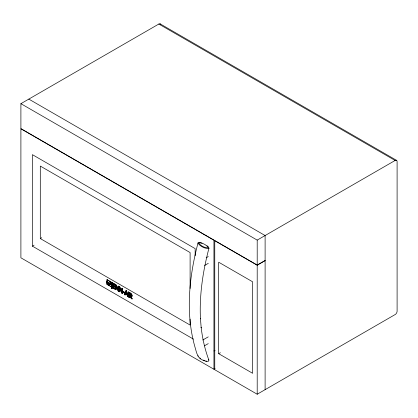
<?xml version="1.0" encoding="UTF-8"?>
<svg xmlns="http://www.w3.org/2000/svg" width="418" height="418" viewBox="0 0 418 418"><rect width="100%" height="100%" fill="white"/><g stroke="black" fill="none" stroke-linecap="round" stroke-linejoin="round"><path stroke-width="0.63" d="M106.867 284.052L107.034 279.794L111.261 282.281L111.345 286.811L106.982 284.423L107.175 279.715L111.402 282.197L111.486 286.727L107.311 284.538L107.008 283.968M131.289 295.855L131.231 294.685L129.899 293.619L129.899 295.453L131.43 295.777L131.043 295.954M111.34 287.48C111.872 286.999 110.859 288.76 112.217 288.148L112.452 282.929L111.867 282.589L111.69 287.532L112.008 286.941L111.867 282.589M112.332 288.08L112.076 288.232L112.588 287.432L112.594 282.845L112.008 282.505M131.769 296.555C132.71 294.836 130.787 293.196 129.308 292.657L129.308 297.412C131.106 299.178 129.418 292.866 129.899 297.752M131.91 296.477C132.83 296.158 131.372 292.511 129.308 292.657M202.119 243.114L199.015 242.435L198.027 242.9C189.03 277.176 185.148 314.117 195.41 348.575C196.653 353.137 197.86 358.56 202.944 360.191C204.7 360.865 206.727 361.852 208.608 361.131L208.875 360.081C204.904 349.521 202.432 338.455 201.147 327.257L201.194 327.843L200.421 318.255L200.462 318.829C199.287 295.003 202.923 271.178 208.963 248.177L208.488 247.001L207.025 245.706M126.502 292.239L126.758 293.922L125.703 293.311L126.367 291.701M125.703 293.311L126.194 292.213M128.201 296.608L126.638 290.954L126.1 290.646L124.407 294.58L125.034 294.941L125.63 293.723L127.109 294.575L127.563 296.237L128.201 296.608L127.422 296.32L126.967 294.659L125.489 293.807M125.034 294.941L125.63 293.723M124.407 294.58L126.1 290.646M108.847 284.219L109.971 284.653L108.257 284.041L108.988 284.109L109.835 282.824L110.535 282.625L111.512 283.242L110.77 283.446L110.138 284.548M108.596 284.167L109.244 283.947L110.373 282.605M109.657 284.762L111.465 283.232M109.312 283.874L108.758 284.172M123.979 292.809C125.442 292.182 122.171 290.489 122.767 292.109L123.979 292.809L124.459 292.276M110.681 283.54L111.371 283.122M111.371 283.326L110.133 282.693M208.963 248.177L208.645 248.511C204.705 248.694 200.52 246.458 198.08 243.417L198.027 242.9M265.111 260.471L257.201 265.038L20.9 128.608L20.9 103.674L158.824 24.04A2.795 1.615 -60 0 1 160.648 24.396M190.106 288.477L190.106 252.556L40.3 166.071L40.3 238.563L41.784 237.706M195.159 255.764L195.159 248.626L32.395 154.655L32.395 246.145L34.088 245.162M106.898 279.893L107.175 279.715M106.998 282.249L107.008 281.638L108.032 282.228L108.607 283.817L107.755 283.394L107.029 282.328M106.883 281.92L107.008 281.638M107.295 282.505L108.748 283.733L107.943 282.458M106.867 281.722L108.032 282.228M108.241 283.691L108.628 283.524M109.803 282.855L110.18 282.631M108.377 283.744L108.67 283.597M108.445 283.77L108.706 283.665M111.151 283.305L111.439 283.179M109.495 284.752L109.798 284.684M112.85 283.158L115.196 284.35L115.054 285.045L113.435 284.115L113.435 285.546C115.687 285.933 115.687 288.148 113.44 286.163L113.44 287.631C116.34 288.598 115.41 290.186 112.85 287.908L112.85 283.158L115.196 284.35M113.435 284.115L115.196 284.966M113.435 285.546L115.196 286.398M111.204 286.91L111.486 286.727M115.441 284.653L116.225 284.945L118.247 289.721L116.084 285.024L115.441 284.653L115.441 289.402L116.032 289.742L116.173 287.218M113.44 286.163L115.196 287.014M111.34 288.096L111.878 288.263M112.85 287.908L115.196 289.099M116.032 289.742L116.173 285.99M113.44 287.631L115.196 288.483M118.106 289.805L118.106 286.189L118.832 286.45L118.691 291.278L118.085 290.928L116.032 286.074M118.106 286.189L118.832 286.45M119.078 286.753L119.861 287.041L121.884 291.821L119.72 287.124L119.078 286.753L119.078 291.503C121.314 293.645 118.806 282.113 119.668 291.842M121.742 291.905L121.737 288.289L122.469 288.545L122.328 293.379L121.716 293.028L119.668 288.174M118.085 290.928L118.832 291.2M121.737 288.289L122.469 288.545M119.078 291.503L119.219 286.67M122.767 292.109L124.12 292.731M121.716 293.028L122.469 293.3M125.959 290.724L126.638 290.954M128.253 292.051L128.984 292.307L128.843 297.141L128.253 296.801L128.253 292.051L128.984 292.307M129.899 293.619L130.04 295.374L131.32 295.855M130.526 293.979L131.215 294.366L131.356 294.972M128.253 296.801L128.984 297.057M130.165 296.127L131.398 298.452L132.135 298.88L131.257 298.536L129.899 295.975L130.04 297.668L129.308 297.412M131.994 298.959L131.001 296.446L132.135 298.88M130.86 296.529L131.137 296.519M131.242 296.66L131.576 296.587L130.996 296.602M206.173 257.801L208.31 256.568M204.574 265.487L208.31 263.33M257.201 265.038L257.201 240.104L395.125 160.465A2.795 1.615 -60 0 1 397.1 161.604L397.1 311.164A2.795 1.615 -60 0 1 395.381 314.42L257.201 394.226L214.758 369.721L214.758 240.716L257.201 265.221L265.111 260.654M202.787 340.017L208.253 336.861M204.428 345.832L208.253 343.622M213.943 350.963L215.077 350.31M218.682 353.696L252.629 373.295L252.629 281.805L218.682 262.206L218.682 353.696L220.375 352.719M213.943 369.256L213.943 240.245L20.9 128.791L20.9 257.801L213.943 369.256L215.077 368.603M131.827 296.534L131.435 296.665M111.831 287.448L111.46 287.537M205.698 360.995L206.706 361.162M203.2 360.107L204.496 360.635M160.219 23.899L396.52 160.324M158.824 24.04L395.125 160.465M28.811 99.103L265.111 235.538L265.111 389.66M20.9 103.674L257.201 240.104M40.3 238.563L190.106 325.052L190.106 319.174M122.767 291.461L124.318 292.36M125.844 293.227L126.9 293.838M124.548 294.497L125.181 294.862M32.395 246.145L193.466 339.134M199.82 357.939L200.771 358.701M208.451 359.339L208.875 360.081M119.809 288.091L121.857 292.945M116.627 287.072L117.996 290.306M126.497 291.038L128.06 296.686M126.226 291.785L126.758 293.922M197.991 355.624L198.043 356.235M128.843 292.391L128.843 297.141M128.394 291.968L128.394 296.717M122.908 291.377L122.908 292.025M122.328 288.629L122.328 293.379M118.691 286.529L118.691 291.278M118.247 286.111L118.247 289.721M115.054 284.428L115.054 285.045M115.054 286.482L115.054 287.098M115.054 288.561L115.054 289.178M113.576 284.031L113.581 285.463M113.581 286.084L113.581 287.547M112.991 283.075L112.991 287.824M111.481 287.396L111.481 288.018M257.201 265.221L257.201 394.226M199.13 242.78L198.958 243.375C201.042 245.936 204.533 247.827 207.856 247.817L208.028 247.221C205.943 244.661 202.453 242.769 199.13 242.78"/></g></svg>
